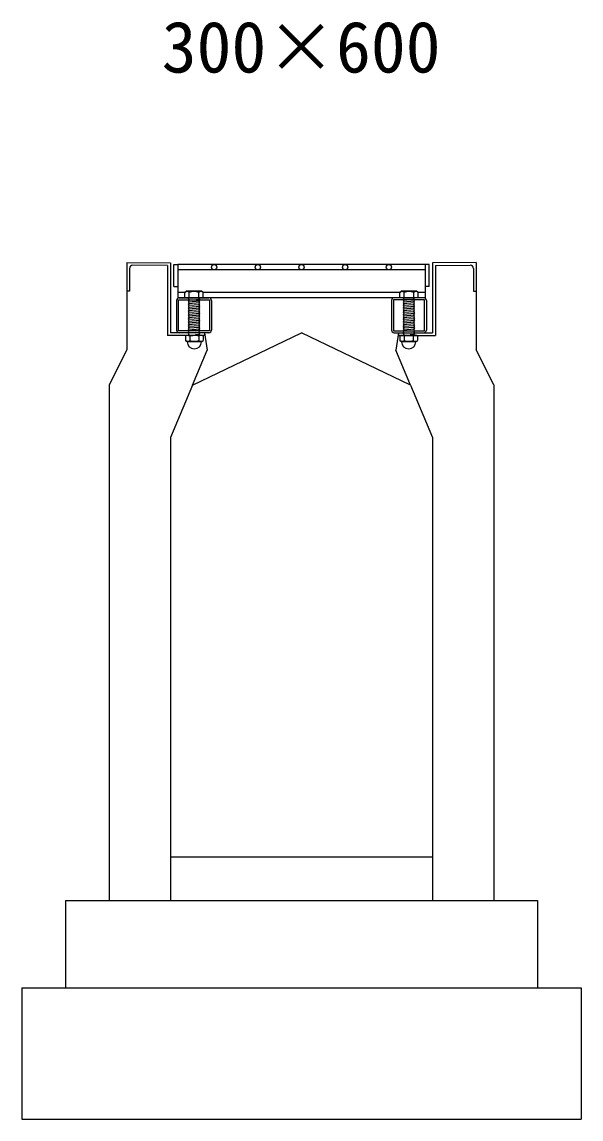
# Model space of a CAD drawing. Units: millimetres, scale not verified. Extents: x -16800 to 16800, y -5940 to 5940.
# Drawn here: x -11934 to -11294, y -2720 to -1464 of the extents above; entities that cross this region are included whole.
import ezdxf
from ezdxf.enums import TextEntityAlignment as Align

# ---------------------------------------------------------------- set-up
doc = ezdxf.new("R2010")
doc.units = ezdxf.units.MM
doc.header["$LTSCALE"] = 20
doc.linetypes.add('DOTTED', pattern=[1.75, 0.25, -1.5])
for name, color, linetype, lineweight in [('0-2_HATCH', 6, 'Continuous', 25), ('0-5_OUTLINE', 3, 'Continuous', 25), ('0-6_TXT', 7, 'Continuous', 25), ('0-A__0-5_D-BMK', 6, 'Continuous', 25)]:
    doc.layers.add(name, color=color, linetype=linetype, lineweight=lineweight)
doc.styles.add('ＭＳ ゴシック', font='')
doc.styles.get('ＭＳ ゴシック').set_extended_font_data('MS Gothic')

msp = doc.modelspace()

# ---------------------------------------------------------------- linework, layer by layer
at = {"layer": '0-2_HATCH'}
for p, q in [((-11767.14, -1743.31), (-11806.9, -1742.91)), ((-11767.14, -1743.31), (-11767.14, -1823.34)), ((-11763.94, -1740.14), (-11763.94, -1820.14)), ((-11463.94, -1740.14), (-11463.94, -1820.14)), ((-11460.74, -1743.31), (-11420.98, -1742.91)), ((-11460.74, -1743.31), (-11460.74, -1823.34)), ((-11810.74, -1746.71), (-11810.74, -1772.68)), ((-11417.14, -1746.71), (-11417.14, -1772.68)), ((-11810.74, -1772.68), (-11813.94, -1772.65)), ((-11417.14, -1772.68), (-11413.94, -1772.65)), ((-11724.94, -1820.14), (-11763.94, -1820.14)), ((-11724.94, -1820.14), (-11721.94, -1840.14)), ((-11724.94, -1820.14), (-11724.94, -1823.34)), ((-11502.94, -1820.14), (-11505.94, -1840.14)), ((-11502.94, -1820.14), (-11463.94, -1820.14)), ((-11502.94, -1820.14), (-11502.94, -1823.34)), ((-11724.94, -1823.34), (-11767.14, -1823.34)), ((-11502.94, -1823.34), (-11460.74, -1823.34)), ((-11738.74, -1880.14), (-11721.94, -1840.14)), ((-11489.14, -1880.14), (-11505.94, -1840.14))]:
    msp.add_line(p, q, dxfattribs=at)
for centre, start, end in [((-11806.94, -1746.71), 89.42706, 180), ((-11420.94, -1746.71), 0, 90.57294)]:
    msp.add_arc(centre, 3.8, start, end, dxfattribs=at)
at = {"layer": '0-5_OUTLINE'}
for p, q in [((-11813.94, -1739.64), (-11763.94, -1740.14)), ((-11813.94, -1739.64), (-11813.94, -1839.64)), ((-11413.94, -1739.64), (-11463.94, -1740.14)), ((-11413.94, -1739.64), (-11413.94, -1839.64)), ((-11738.79, -1880.28), (-11613.94, -1820.14)), ((-11489.14, -1880.14), (-11613.94, -1820.14)), ((-11813.94, -1839.64), (-11833.94, -1879.64)), ((-11393.94, -1879.64), (-11413.94, -1839.64)), ((-11833.94, -1879.64), (-11833.94, -2470.14)), ((-11738.79, -1880.28), (-11763.94, -1940.14)), ((-11489.14, -1880.14), (-11463.94, -1940.14)), ((-11393.94, -1879.64), (-11393.94, -2470.14)), ((-11763.94, -1940.14), (-11763.94, -2470.14)), ((-11463.94, -1940.14), (-11463.94, -2470.14)), ((-11763.94, -2420.14), (-11463.94, -2420.14)), ((-11883.94, -2470.14), (-11343.94, -2470.14)), ((-11883.94, -2470.14), (-11883.94, -2570.14)), ((-11833.94, -2470.14), (-11763.94, -2470.14)), ((-11463.94, -2470.14), (-11393.94, -2470.14)), ((-11343.94, -2470.14), (-11343.94, -2570.14)), ((-11933.94, -2570.14), (-11933.94, -2720.14)), ((-11933.94, -2570.14), (-11293.94, -2570.14)), ((-11293.94, -2570.14), (-11293.94, -2720.14)), ((-11933.94, -2720.14), (-11293.94, -2720.14))]:
    msp.add_line(p, q, dxfattribs=at)
at = {"layer": '0-A__0-5_D-BMK'}
for p, q in [((-11755.44, -1742.14), (-11755.44, -1780.14)), ((-11472.44, -1742.14), (-11755.44, -1742.14)), ((-11467.94, -1767.14), (-11467.94, -1742.14)), ((-11472.44, -1748.14), (-11755.44, -1748.14)), ((-11759.94, -1767.14), (-11755.44, -1767.14)), ((-11467.94, -1767.14), (-11472.44, -1767.14)), ((-11747.44, -1774.14), (-11755.44, -1774.14)), ((-11472.44, -1780.14), (-11755.44, -1780.14)), ((-11753.94, -1780.14), (-11719.94, -1780.14)), ((-11745.45, -1772.64), (-11747.45, -1774.14)), ((-11747.45, -1780.14), (-11747.45, -1774.14)), ((-11726.45, -1780.14), (-11747.45, -1780.14)), ((-11747.12, -1773.87), (-11745.45, -1772.64)), ((-11728.45, -1772.64), (-11745.45, -1772.64)), ((-11743.45, -1780.14), (-11730.45, -1780.14)), ((-11730.45, -1782.14), (-11743.45, -1783.14)), ((-11743.45, -1783.14), (-11742.45, -1782.14)), ((-11742.45, -1780.14), (-11742.45, -1774.14)), ((-11731.45, -1780.14), (-11731.45, -1774.14)), ((-11726.77, -1773.87), (-11728.45, -1772.64)), ((-11726.45, -1780.14), (-11726.45, -1774.14)), ((-11501.44, -1774.14), (-11726.44, -1774.14)), ((-11473.94, -1780.14), (-11507.94, -1780.14)), ((-11499.43, -1772.64), (-11501.43, -1774.14)), ((-11501.43, -1780.14), (-11501.43, -1774.14)), ((-11480.43, -1780.14), (-11501.43, -1780.14)), ((-11501.1, -1773.87), (-11499.43, -1772.64)), ((-11482.43, -1772.64), (-11499.43, -1772.64)), ((-11497.43, -1780.14), (-11484.43, -1780.14)), ((-11484.43, -1782.14), (-11497.43, -1783.14)), ((-11497.43, -1783.14), (-11496.43, -1782.14)), ((-11496.43, -1780.14), (-11496.43, -1774.14)), ((-11485.43, -1780.14), (-11485.43, -1774.14)), ((-11480.75, -1773.87), (-11482.43, -1772.64)), ((-11472.44, -1774.14), (-11480.44, -1774.14)), ((-11480.43, -1780.14), (-11480.43, -1774.14)), ((-11756.94, -1783.14), (-11756.94, -1817.14)), ((-11742.45, -1784.14), (-11743.45, -1783.14)), ((-11743.45, -1785.14), (-11742.45, -1784.14)), ((-11730.45, -1784.14), (-11743.45, -1785.14)), ((-11742.45, -1786.14), (-11743.45, -1785.14)), ((-11743.45, -1787.14), (-11742.45, -1786.14)), ((-11730.45, -1786.14), (-11743.45, -1787.14)), ((-11742.45, -1788.14), (-11743.45, -1787.14)), ((-11743.45, -1789.14), (-11742.45, -1788.14)), ((-11730.45, -1788.14), (-11743.45, -1789.14)), ((-11742.45, -1790.14), (-11743.45, -1789.14)), ((-11743.45, -1791.14), (-11742.45, -1790.14)), ((-11730.45, -1790.14), (-11743.45, -1791.14)), ((-11742.45, -1792.14), (-11743.45, -1791.14)), ((-11730.45, -1792.14), (-11743.45, -1793.14)), ((-11743.45, -1793.14), (-11742.45, -1792.14)), ((-11730.45, -1794.14), (-11743.45, -1795.14)), ((-11742.45, -1796.14), (-11743.45, -1795.14)), ((-11731.45, -1785.14), (-11730.45, -1784.14)), ((-11730.45, -1786.14), (-11731.45, -1785.14)), ((-11731.45, -1787.14), (-11730.45, -1786.14)), ((-11730.45, -1788.14), (-11731.45, -1787.14)), ((-11731.45, -1789.14), (-11730.45, -1788.14)), ((-11730.45, -1790.14), (-11731.45, -1789.14)), ((-11731.45, -1793.14), (-11730.45, -1792.14)), ((-11730.45, -1794.14), (-11731.45, -1793.14)), ((-11731.45, -1795.14), (-11730.45, -1794.14)), ((-11730.45, -1796.14), (-11731.45, -1795.14)), ((-11716.94, -1783.14), (-11716.94, -1817.14)), ((-11510.94, -1783.14), (-11510.94, -1817.14)), ((-11496.43, -1784.14), (-11497.43, -1783.14)), ((-11497.43, -1785.14), (-11496.43, -1784.14)), ((-11484.43, -1784.14), (-11497.43, -1785.14)), ((-11496.43, -1786.14), (-11497.43, -1785.14)), ((-11497.43, -1787.14), (-11496.43, -1786.14)), ((-11484.43, -1786.14), (-11497.43, -1787.14)), ((-11496.43, -1788.14), (-11497.43, -1787.14)), ((-11497.43, -1789.14), (-11496.43, -1788.14)), ((-11484.43, -1788.14), (-11497.43, -1789.14)), ((-11496.43, -1790.14), (-11497.43, -1789.14)), ((-11497.43, -1791.14), (-11496.43, -1790.14)), ((-11484.43, -1790.14), (-11497.43, -1791.14)), ((-11496.43, -1792.14), (-11497.43, -1791.14)), ((-11484.43, -1792.14), (-11497.43, -1793.14)), ((-11497.43, -1793.14), (-11496.43, -1792.14)), ((-11484.43, -1794.14), (-11497.43, -1795.14)), ((-11496.43, -1796.14), (-11497.43, -1795.14)), ((-11485.43, -1785.14), (-11484.43, -1784.14)), ((-11484.43, -1786.14), (-11485.43, -1785.14)), ((-11485.43, -1787.14), (-11484.43, -1786.14)), ((-11484.43, -1788.14), (-11485.43, -1787.14)), ((-11485.43, -1789.14), (-11484.43, -1788.14)), ((-11484.43, -1790.14), (-11485.43, -1789.14)), ((-11485.43, -1793.14), (-11484.43, -1792.14)), ((-11484.43, -1794.14), (-11485.43, -1793.14)), ((-11485.43, -1795.14), (-11484.43, -1794.14)), ((-11484.43, -1796.14), (-11485.43, -1795.14)), ((-11470.94, -1783.14), (-11470.94, -1817.14)), ((-11730.45, -1796.14), (-11743.45, -1797.14)), ((-11743.45, -1797.14), (-11742.45, -1796.14)), ((-11742.45, -1798.14), (-11743.45, -1797.14)), ((-11730.45, -1798.14), (-11743.45, -1799.14)), ((-11743.45, -1799.14), (-11742.45, -1798.14)), ((-11742.45, -1800.14), (-11743.45, -1799.14)), ((-11730.45, -1800.14), (-11743.45, -1801.14)), ((-11743.45, -1801.14), (-11742.45, -1800.14)), ((-11742.45, -1802.14), (-11743.45, -1801.14)), ((-11730.45, -1802.14), (-11743.45, -1803.14)), ((-11743.45, -1803.14), (-11742.45, -1802.14)), ((-11742.45, -1804.14), (-11743.45, -1803.14)), ((-11730.45, -1804.14), (-11743.45, -1805.14)), ((-11743.45, -1805.14), (-11742.45, -1804.14)), ((-11742.45, -1806.14), (-11743.45, -1805.14)), ((-11730.45, -1806.14), (-11743.45, -1807.14)), ((-11743.45, -1807.14), (-11742.45, -1806.14)), ((-11742.45, -1808.14), (-11743.45, -1807.14)), ((-11730.45, -1808.14), (-11743.45, -1809.14)), ((-11743.45, -1809.14), (-11742.45, -1808.14)), ((-11731.45, -1797.14), (-11730.45, -1796.14)), ((-11731.45, -1797.14), (-11730.45, -1798.14)), ((-11731.45, -1799.14), (-11730.45, -1798.14)), ((-11731.45, -1799.14), (-11730.45, -1800.14)), ((-11731.45, -1801.14), (-11730.45, -1800.14)), ((-11731.45, -1801.14), (-11730.45, -1802.14)), ((-11731.45, -1803.14), (-11730.45, -1802.14)), ((-11731.45, -1803.14), (-11730.45, -1804.14)), ((-11731.45, -1805.14), (-11730.45, -1804.14)), ((-11731.45, -1805.14), (-11730.45, -1806.14)), ((-11731.45, -1807.14), (-11730.45, -1806.14)), ((-11731.45, -1807.14), (-11730.45, -1808.14)), ((-11731.45, -1809.14), (-11730.45, -1808.14)), ((-11484.43, -1796.14), (-11497.43, -1797.14)), ((-11497.43, -1797.14), (-11496.43, -1796.14)), ((-11496.43, -1798.14), (-11497.43, -1797.14)), ((-11484.43, -1798.14), (-11497.43, -1799.14)), ((-11497.43, -1799.14), (-11496.43, -1798.14)), ((-11496.43, -1800.14), (-11497.43, -1799.14)), ((-11484.43, -1800.14), (-11497.43, -1801.14)), ((-11497.43, -1801.14), (-11496.43, -1800.14)), ((-11496.43, -1802.14), (-11497.43, -1801.14)), ((-11484.43, -1802.14), (-11497.43, -1803.14)), ((-11497.43, -1803.14), (-11496.43, -1802.14)), ((-11496.43, -1804.14), (-11497.43, -1803.14)), ((-11484.43, -1804.14), (-11497.43, -1805.14)), ((-11497.43, -1805.14), (-11496.43, -1804.14)), ((-11496.43, -1806.14), (-11497.43, -1805.14)), ((-11484.43, -1806.14), (-11497.43, -1807.14)), ((-11497.43, -1807.14), (-11496.43, -1806.14)), ((-11496.43, -1808.14), (-11497.43, -1807.14)), ((-11484.43, -1808.14), (-11497.43, -1809.14)), ((-11497.43, -1809.14), (-11496.43, -1808.14)), ((-11485.43, -1797.14), (-11484.43, -1796.14)), ((-11485.43, -1797.14), (-11484.43, -1798.14)), ((-11485.43, -1799.14), (-11484.43, -1798.14)), ((-11485.43, -1799.14), (-11484.43, -1800.14)), ((-11485.43, -1801.14), (-11484.43, -1800.14)), ((-11485.43, -1801.14), (-11484.43, -1802.14)), ((-11485.43, -1803.14), (-11484.43, -1802.14)), ((-11485.43, -1803.14), (-11484.43, -1804.14)), ((-11485.43, -1805.14), (-11484.43, -1804.14)), ((-11485.43, -1805.14), (-11484.43, -1806.14)), ((-11485.43, -1807.14), (-11484.43, -1806.14)), ((-11485.43, -1807.14), (-11484.43, -1808.14)), ((-11485.43, -1809.14), (-11484.43, -1808.14)), ((-11719.94, -1820.14), (-11753.94, -1820.14)), ((-11742.45, -1810.14), (-11743.45, -1809.14)), ((-11730.45, -1810.14), (-11743.45, -1811.14)), ((-11743.45, -1811.14), (-11742.45, -1810.14)), ((-11742.45, -1812.14), (-11743.45, -1811.14)), ((-11730.45, -1812.14), (-11743.45, -1813.14)), ((-11743.45, -1813.14), (-11742.45, -1812.14)), ((-11742.45, -1814.14), (-11743.45, -1813.14)), ((-11730.45, -1814.14), (-11743.45, -1815.14)), ((-11743.45, -1815.14), (-11742.45, -1814.14)), ((-11742.45, -1816.14), (-11743.45, -1815.14)), ((-11730.45, -1816.14), (-11743.45, -1817.14)), ((-11743.45, -1817.14), (-11742.45, -1816.14)), ((-11742.45, -1818.14), (-11743.45, -1817.14)), ((-11731.45, -1809.14), (-11730.45, -1810.14)), ((-11731.45, -1811.14), (-11730.45, -1810.14)), ((-11731.45, -1811.14), (-11730.45, -1812.14)), ((-11731.45, -1813.14), (-11730.45, -1812.14)), ((-11731.45, -1813.14), (-11730.45, -1814.14)), ((-11731.45, -1815.14), (-11730.45, -1814.14)), ((-11731.45, -1815.14), (-11730.45, -1816.14)), ((-11731.45, -1817.14), (-11730.45, -1816.14)), ((-11731.45, -1817.14), (-11730.45, -1818.14)), ((-11507.94, -1820.14), (-11473.94, -1820.14)), ((-11496.43, -1810.14), (-11497.43, -1809.14)), ((-11484.43, -1810.14), (-11497.43, -1811.14)), ((-11497.43, -1811.14), (-11496.43, -1810.14)), ((-11496.43, -1812.14), (-11497.43, -1811.14)), ((-11484.43, -1812.14), (-11497.43, -1813.14)), ((-11497.43, -1813.14), (-11496.43, -1812.14)), ((-11496.43, -1814.14), (-11497.43, -1813.14)), ((-11484.43, -1814.14), (-11497.43, -1815.14)), ((-11497.43, -1815.14), (-11496.43, -1814.14)), ((-11496.43, -1816.14), (-11497.43, -1815.14)), ((-11484.43, -1816.14), (-11497.43, -1817.14)), ((-11497.43, -1817.14), (-11496.43, -1816.14)), ((-11496.43, -1818.14), (-11497.43, -1817.14)), ((-11485.43, -1809.14), (-11484.43, -1810.14)), ((-11485.43, -1811.14), (-11484.43, -1810.14)), ((-11485.43, -1811.14), (-11484.43, -1812.14)), ((-11485.43, -1813.14), (-11484.43, -1812.14)), ((-11485.43, -1813.14), (-11484.43, -1814.14)), ((-11485.43, -1815.14), (-11484.43, -1814.14)), ((-11485.43, -1815.14), (-11484.43, -1816.14)), ((-11485.43, -1817.14), (-11484.43, -1816.14)), ((-11485.43, -1817.14), (-11484.43, -1818.14)), ((-11745.99, -1823.34), (-11746.85, -1823.99)), ((-11746.85, -1823.99), (-11746.85, -1829.18)), ((-11745.16, -1830.15), (-11746.85, -1829.18)), ((-11727.31, -1823.34), (-11745.99, -1823.34)), ((-11745.16, -1830.47), (-11745.16, -1830.15)), ((-11728.14, -1830.15), (-11745.16, -1830.15)), ((-11728.14, -1830.47), (-11745.16, -1830.47)), ((-11741.75, -1823.99), (-11741.75, -1829.18)), ((-11731.55, -1823.99), (-11731.55, -1829.18)), ((-11728.14, -1830.15), (-11726.44, -1829.18)), ((-11728.14, -1830.47), (-11728.14, -1830.15)), ((-11727.31, -1823.34), (-11726.44, -1823.99)), ((-11726.44, -1823.99), (-11726.44, -1829.18)), ((-11500.57, -1823.34), (-11501.43, -1823.99)), ((-11501.43, -1823.99), (-11501.43, -1829.18)), ((-11499.74, -1830.15), (-11501.43, -1829.18)), ((-11481.89, -1823.34), (-11500.57, -1823.34)), ((-11499.74, -1830.47), (-11499.74, -1830.15)), ((-11482.71, -1830.15), (-11499.74, -1830.15)), ((-11482.71, -1830.47), (-11499.74, -1830.47)), ((-11496.33, -1823.99), (-11496.33, -1829.18)), ((-11486.12, -1823.99), (-11486.12, -1829.18)), ((-11482.71, -1830.15), (-11481.02, -1829.18)), ((-11482.71, -1830.47), (-11482.71, -1830.15)), ((-11481.89, -1823.34), (-11481.02, -1823.99)), ((-11481.02, -1823.99), (-11481.02, -1829.18))]:
    msp.add_line(p, q, dxfattribs=at)
at = {"layer": '0-A__0-5_D-BMK', "linetype": 'DOTTED'}
for p, q in [((-11743.45, -1781.14), (-11742.45, -1780.14)), ((-11730.45, -1780.14), (-11743.45, -1781.14)), ((-11742.45, -1782.14), (-11743.45, -1781.14)), ((-11731.45, -1781.14), (-11730.45, -1780.14)), ((-11730.45, -1782.14), (-11731.45, -1781.14)), ((-11497.43, -1781.14), (-11496.43, -1780.14)), ((-11484.43, -1780.14), (-11497.43, -1781.14)), ((-11496.43, -1782.14), (-11497.43, -1781.14)), ((-11485.43, -1781.14), (-11484.43, -1780.14)), ((-11484.43, -1782.14), (-11485.43, -1781.14)), ((-11730.45, -1818.14), (-11743.45, -1819.14)), ((-11743.45, -1819.14), (-11742.45, -1818.14)), ((-11742.45, -1820.14), (-11743.45, -1819.14)), ((-11730.45, -1820.14), (-11743.45, -1821.14)), ((-11743.45, -1821.14), (-11742.45, -1820.14)), ((-11731.45, -1819.14), (-11730.45, -1818.14)), ((-11731.45, -1819.14), (-11730.44, -1820.14)), ((-11731.45, -1821.14), (-11730.45, -1820.14)), ((-11484.43, -1818.14), (-11497.43, -1819.14)), ((-11497.43, -1819.14), (-11496.43, -1818.14)), ((-11496.43, -1820.14), (-11497.43, -1819.14)), ((-11484.43, -1820.14), (-11497.43, -1821.14)), ((-11497.43, -1821.14), (-11496.43, -1820.14)), ((-11485.43, -1819.14), (-11484.43, -1818.14)), ((-11485.43, -1819.14), (-11484.43, -1820.14)), ((-11485.43, -1821.14), (-11484.43, -1820.14)), ((-11742.45, -1822.14), (-11743.45, -1821.14)), ((-11730.44, -1822.14), (-11743.44, -1823.14)), ((-11743.44, -1823.14), (-11742.44, -1822.14)), ((-11743.24, -1823.34), (-11743.44, -1823.14)), ((-11743.24, -1823.34), (-11731.24, -1823.34)), ((-11731.45, -1821.14), (-11730.44, -1822.14)), ((-11731.44, -1823.14), (-11730.44, -1822.14)), ((-11731.44, -1823.14), (-11731.24, -1823.34)), ((-11496.43, -1822.14), (-11497.43, -1821.14)), ((-11484.43, -1822.14), (-11497.43, -1823.14)), ((-11497.43, -1823.14), (-11496.43, -1822.14)), ((-11497.23, -1823.34), (-11497.43, -1823.14)), ((-11497.23, -1823.34), (-11485.23, -1823.34)), ((-11485.43, -1821.14), (-11484.43, -1822.14)), ((-11485.43, -1823.14), (-11484.43, -1822.14)), ((-11485.43, -1823.14), (-11485.23, -1823.34))]:
    msp.add_line(p, q, dxfattribs=at)
at = {"layer": '0-A__0-5_D-BMK'}
for points in [[(-11759.94, -1767.14), (-11759.94, -1742.14), (-11755.44, -1742.14)], [(-11467.94, -1742.14), (-11472.44, -1742.14), (-11472.44, -1780.14)], [(-11730.45, -1784.14), (-11731.45, -1783.14), (-11730.45, -1782.14)], [(-11484.43, -1784.14), (-11485.43, -1783.14), (-11484.43, -1782.14)], [(-11743.45, -1795.14), (-11742.45, -1794.14), (-11743.45, -1793.14)], [(-11730.45, -1792.14), (-11731.45, -1791.14), (-11730.45, -1790.14)], [(-11497.43, -1795.14), (-11496.43, -1794.14), (-11497.43, -1793.14)], [(-11484.43, -1792.14), (-11485.43, -1791.14), (-11484.43, -1790.14)]]:
    msp.add_lwpolyline(points, dxfattribs=at)
for points in [[(-11719.24, -1782.44), (-11719.24, -1817.84), (-11754.64, -1817.84), (-11754.64, -1782.44)], [(-11508.64, -1782.44), (-11508.64, -1817.84), (-11473.24, -1817.84), (-11473.24, -1782.44)]]:
    msp.add_lwpolyline(points, close=True, dxfattribs=at)
for centre in [(-11713.94, -1745.14), (-11663.94, -1745.14), (-11613.94, -1745.14), (-11563.94, -1745.14), (-11513.94, -1745.14)]:
    msp.add_circle(centre, 3, dxfattribs=at)
for centre, radius, start, end in [((-11753.94, -1783.14), 3, 90, 180), ((-11744.95, -1776.77), 3.62, 46.39563, 133.60437), ((-11736.95, -1788.77), 15.62, 69.39075, 110.60925), ((-11728.95, -1776.77), 3.62, 46.39563, 133.60437), ((-11719.94, -1783.14), 3, 0, 90), ((-11507.94, -1783.14), 3, 90, 180), ((-11498.93, -1776.77), 3.62, 46.39563, 133.60437), ((-11490.93, -1788.77), 15.62, 69.39075, 110.60925), ((-11482.93, -1776.77), 3.62, 46.39563, 133.60437), ((-11473.94, -1783.14), 3, 0, 90), ((-11753.94, -1817.14), 3, 180, 270), ((-11719.94, -1817.14), 3, 270, 0), ((-11507.94, -1817.14), 3, 180, 270), ((-11473.94, -1817.14), 3, 270, 0), ((-11744.3, -1828.69), 5.35, 61.49832, 118.50684), ((-11744.3, -1824.48), 5.35, 241.49843, 298.50089), ((-11736.65, -1830.47), 8.19, 180, 359.99995), ((-11736.65, -1843.76), 20.42, 75.52621, 104.47362), ((-11736.65, -1809.41), 20.42, 255.52638, 284.47374), ((-11729, -1828.69), 5.35, 61.49231, 118.50169), ((-11729, -1824.48), 5.35, 241.49989, 298.5), ((-11498.88, -1828.69), 5.35, 61.49832, 118.50684), ((-11498.88, -1824.48), 5.35, 241.49843, 298.50089), ((-11491.23, -1830.47), 8.19, 180, 359.99995), ((-11491.23, -1843.76), 20.42, 75.52621, 104.47362), ((-11491.23, -1809.41), 20.42, 255.52638, 284.47374), ((-11483.57, -1828.69), 5.35, 61.49231, 118.50169), ((-11483.57, -1824.48), 5.35, 241.49989, 298.5)]:
    msp.add_arc(centre, radius, start, end, dxfattribs=at)

# ---------------------------------------------------------------- texts
at = {"layer": '0-6_TXT', "style": 'ＭＳ ゴシック'}
msp.add_text('300×600', height=58.65, dxfattribs=at).set_placement((-11773.94, -1540), align=Align.BOTTOM_LEFT)

doc.saveas('drawing.dxf')
